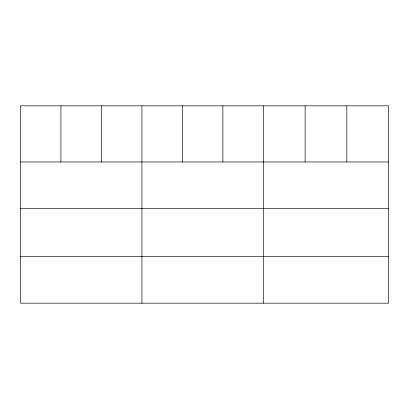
<?xml version="1.0" encoding="UTF-8"?>
<svg xmlns="http://www.w3.org/2000/svg" width="409" height="409" viewBox="0 0 409 409"><rect width="100%" height="100%" fill="white"/><g stroke="black" fill="none" stroke-linecap="round" stroke-linejoin="round"><path stroke-width="0.61" d="M388.55 208.575L388.55 105.813L20.45 105.813L20.45 303.187L388.55 303.187L388.55 208.575L20.45 208.575M20.45 161.974L388.55 161.974M20.45 256.586L388.55 256.586M346.832 105.813L346.832 161.974M305.114 105.813L305.114 161.974M263.396 105.813L263.396 303.187M222.905 105.813L222.905 161.974M182.414 105.813L182.414 161.974M141.923 105.813L141.923 303.187M101.432 105.813L101.432 161.974M60.941 105.813L60.941 161.974"/></g></svg>
